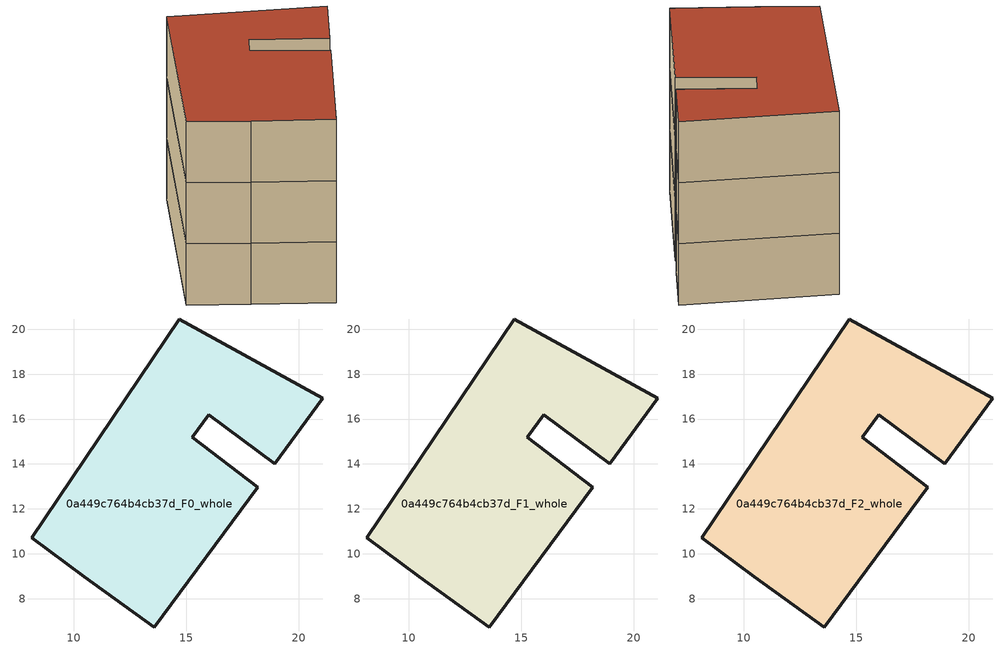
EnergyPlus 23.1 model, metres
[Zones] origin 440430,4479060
0a449c764b4cb37d_F0_whole
 floor ground (EU_floor_Construction): 21.09,16.93 18.93,14.01 16,16.18 15.26,15.19 18.18,12.97 13.58,6.74 10.47,8.98 8.11,10.71 14.69,20.45 z0
 wall outside (EU_wall_Construction): 8.11,10.71 10.47,8.98 13.58,6.74 18.18,12.97 15.26,15.19 16,16.18 18.93,14.01 21.09,16.93 14.69,20.45 8.11,10.71 z0:3
0a449c764b4cb37d_F1_whole
 floor to 0a449c764b4cb37d_F0_whole (EU_floor_Construction): 21.09,16.93 18.93,14.01 16,16.18 15.26,15.19 18.18,12.97 13.58,6.74 10.47,8.98 8.11,10.71 14.69,20.45 z3
 wall outside (EU_wall_Construction): 8.11,10.71 10.47,8.98 13.58,6.74 18.18,12.97 15.26,15.19 16,16.18 18.93,14.01 21.09,16.93 14.69,20.45 8.11,10.71 z3:6
0a449c764b4cb37d_F2_whole
 floor to 0a449c764b4cb37d_F1_whole (EU_floor_Construction): 21.09,16.93 18.93,14.01 16,16.18 15.26,15.19 18.18,12.97 13.58,6.74 10.47,8.98 8.11,10.71 14.69,20.45 z6
 wall outside (EU_wall_Construction): 8.11,10.71 10.47,8.98 13.58,6.74 18.18,12.97 15.26,15.19 16,16.18 18.93,14.01 21.09,16.93 14.69,20.45 8.11,10.71 z6:9
 roof outside (EU_roof_Construction): 18.18,12.97 15.26,15.19 16,16.18 18.93,14.01 21.09,16.93 14.69,20.45 8.11,10.71 10.47,8.98 13.58,6.74 z9
[Building]
EU S2 Campaign: North Axis=0; Terrain=City; Solar Distribution=FullExterior
[Site:Location]
Madrid: Latitude=40.5; Longitude=-3.5; Time Zone=1; Elevation=609
[SizingPeriod:WeatherFileDays]
AnnualSizingPeriod: Begin Month=1; Begin Day of Month=1; End Month=12; End Day of Month=31; Day of Week for Start Day=Monday; Use Weather File Daylight Saving Period=No; Use Weather File Rain and Snow Indicators=No
[MATERIAL]
EU_InternalMass_Material: Roughness=MediumRough; Thickness=0.1; Conductivity=1; Density=1800; Specific Heat=900; Thermal Absorptance=0.9; Solar Absorptance=0.7; Visible Absorptance=0.7
[MATERIAL:NOMASS] Roughness=MediumRough; Thermal Absorptance=0.9; Solar Absorptance=0.7; Visible Absorptance=0.7
Name | Thermal Resistance
EU_wall_NoMass | 0.609216
EU_roof_NoMass | 0.513268
EU_floor_NoMass | 0.568163
[CONSTRUCTION]
EU_wall_Construction: EU_wall_NoMass
EU_roof_Construction: EU_roof_NoMass
EU_floor_Construction: EU_floor_NoMass
EU_InternalMass_Construction: EU_InternalMass_Material
[ZONE] Type=1; Multiplier=1; Ceiling Height=autocalculate; Floor Area=autocalculate; Part of Total Floor Area=Yes
Name | Volume
0a449c764b4cb37d_F0_whole | 242.959
0a449c764b4cb37d_F1_whole; 0a449c764b4cb37d_F2_whole | 242.958
[INTERNALMASS] Construction=EU_InternalMass_Construction; Surface Area=80.9862
Name | Zone or ZoneList
0a449c764b4cb37d_F0_whole_EU_InternalMass | 0a449c764b4cb37d_F0_whole
0a449c764b4cb37d_F1_whole_EU_InternalMass | 0a449c764b4cb37d_F1_whole
0a449c764b4cb37d_F2_whole_EU_InternalMass | 0a449c764b4cb37d_F2_whole
[OTHEREQUIPMENT] Fuel Type=Electricity; Design Level Calculation Method=Watts/Area; Power per Zone Floor Area=1; Fraction Latent=0; Fraction Radiant=0; Fraction Lost=0; Carbon Dioxide Generation Rate=0; EndUse Subcategory=EU_Step8_InternalGains
Name | Zone or ZoneList or Space or SpaceList | Schedule
EU_Step8_InternalGain_0a449c764b4cb37d_F0_whole_f000 | 0a449c764b4cb37d_F0_whole | EU_Step8_GainSchedule_0a449c764b4cb37d_F0_whole_f000
EU_Step8_InternalGain_0a449c764b4cb37d_F1_whole_f000 | 0a449c764b4cb37d_F1_whole | EU_Step8_GainSchedule_0a449c764b4cb37d_F1_whole_f000
EU_Step8_InternalGain_0a449c764b4cb37d_F2_whole_f000 | 0a449c764b4cb37d_F2_whole | EU_Step8_GainSchedule_0a449c764b4cb37d_F2_whole_f000
[ZONEVENTILATION:DESIGNFLOWRATE] Schedule=EU_AlwaysOn; Design Flow Rate Calculation Method=AirChanges/Hour; Air Changes per Hour=0.752966; Ventilation Type=Natural; Fan Pressure Rise=0; Fan Total Efficiency=1; Constant Term Coefficient=1; Temperature Term Coefficient=0; Velocity Term Coefficient=0; Velocity Squared Term Coefficient=0; Minimum Indoor Temperature=-100; Maximum Indoor Temperature=100; Delta Temperature=-100; Minimum Outdoor Temperature=-100; Maximum Outdoor Temperature=100; Maximum Wind Speed=40
Name | Zone or ZoneList or Space or SpaceList
EU_ConstantAir_0a449c764b4cb37d_F0_whole | 0a449c764b4cb37d_F0_whole
EU_ConstantAir_0a449c764b4cb37d_F1_whole | 0a449c764b4cb37d_F1_whole
EU_ConstantAir_0a449c764b4cb37d_F2_whole | 0a449c764b4cb37d_F2_whole
[HVACTEMPLATE:THERMOSTAT] Constant Heating Setpoint=20; Constant Cooling Setpoint=50
EU_HeatOnly_0a449c764b4cb37d_F0_whole; EU_HeatOnly_0a449c764b4cb37d_F1_whole; EU_HeatOnly_0a449c764b4cb37d_F2_whole
[HVACTEMPLATE:ZONE:IDEALLOADSAIRSYSTEM] System Availability Schedule=EU_AlwaysOn; Maximum Heating Supply Air Temperature=50; Minimum Cooling Supply Air Temperature=13; Maximum Heating Supply Air Humidity Ratio=0.0156; Minimum Cooling Supply Air Humidity Ratio=0.0077; Heating Limit=NoLimit; Cooling Limit=NoLimit; Heating Availability Schedule=EU_AlwaysOn; Cooling Availability Schedule=EU_CoolingOff; Dehumidification Control Type=ConstantSensibleHeatRatio; Cooling Sensible Heat Ratio=0.7; Dehumidification Setpoint=60; Humidification Control Type=None; Humidification Setpoint=30; Outdoor Air Method=None; Outdoor Air Flow Rate per Person=0.00944; Outdoor Air Flow Rate per Zone Floor Area=0; Outdoor Air Flow Rate per Zone=0; Demand Controlled Ventilation Type=None; Outdoor Air Economizer Type=NoEconomizer; Heat Recovery Type=None; Sensible Heat Recovery Effectiveness=0.7; Latent Heat Recovery Effectiveness=0.65
Name | Template Thermostat
0a449c764b4cb37d_F0_whole | EU_HeatOnly_0a449c764b4cb37d_F0_whole
0a449c764b4cb37d_F1_whole | EU_HeatOnly_0a449c764b4cb37d_F1_whole
0a449c764b4cb37d_F2_whole | EU_HeatOnly_0a449c764b4cb37d_F2_whole
[SIZING:ZONE] Zone Cooling Design Supply Air Temperature Input Method=SupplyAirTemperature; Zone Cooling Design Supply Air Temperature=13; Zone Heating Design Supply Air Temperature Input Method=SupplyAirTemperature; Zone Heating Design Supply Air Temperature=50; Zone Cooling Design Supply Air Humidity Ratio=0.008; Zone Heating Design Supply Air Humidity Ratio=0.008; Cooling Design Air Flow Method=DesignDay; Cooling Design Air Flow Rate=0; Cooling Minimum Air Flow per Zone Floor Area=0.000762; Cooling Minimum Air Flow=0; Cooling Minimum Air Flow Fraction=0.2; Heating Design Air Flow Method=DesignDay; Heating Design Air Flow Rate=0; Heating Maximum Air Flow per Zone Floor Area=0.002032; Heating Maximum Air Flow=0.141576; Heating Maximum Air Flow Fraction=0.3; Account for Dedicated Outdoor Air System=No; Dedicated Outdoor Air System Control Strategy=NeutralSupplyAir; Dedicated Outdoor Air Low Setpoint Temperature for Design=autosize; Dedicated Outdoor Air High Setpoint Temperature for Design=autosize; Zone Load Sizing Method=Sensible Load Only No Latent Load; Zone Latent Cooling Design Supply Air Humidity Ratio Input Method=HumidityRatioDifference; Zone Cooling Design Supply Air Humidity Ratio Difference=0.005; Zone Latent Heating Design Supply Air Humidity Ratio Input Method=HumidityRatioDifference; Zone Humidification Design Supply Air Humidity Ratio Difference=0.005
0a449c764b4cb37d_F0_whole; 0a449c764b4cb37d_F1_whole; 0a449c764b4cb37d_F2_whole
[SCHEDULE:CONSTANT]
Name | Hourly Value
EU_AlwaysOn | 1
EU_CoolingOff | 0
[SCHEDULE:FILE] Column Number=1; Rows to Skip at Top=0; Number of Hours of Data=8760; Column Separator=Comma; Interpolate to Timestep=No; Minutes per Item=60; Adjust Schedule for Daylight Savings=Yes
Name | File
EU_Step8_GainSchedule_0a449c764b4cb37d_F0_whole_f000 | C:\Users\o_iseri\Desktop\OpenUBEM\openubem\outputs\eu_evidence\EU-11\ES-MAD-BERRUGUETE\idfs\0a449c764b4cb37d\0a449c764b4cb37d_F0_whole_f000_gain.csv
EU_Step8_GainSchedule_0a449c764b4cb37d_F1_whole_f000 | C:\Users\o_iseri\Desktop\OpenUBEM\openubem\outputs\eu_evidence\EU-11\ES-MAD-BERRUGUETE\idfs\0a449c764b4cb37d\0a449c764b4cb37d_F1_whole_f000_gain.csv
EU_Step8_GainSchedule_0a449c764b4cb37d_F2_whole_f000 | C:\Users\o_iseri\Desktop\OpenUBEM\openubem\outputs\eu_evidence\EU-11\ES-MAD-BERRUGUETE\idfs\0a449c764b4cb37d\0a449c764b4cb37d_F2_whole_f000_gain.csv
